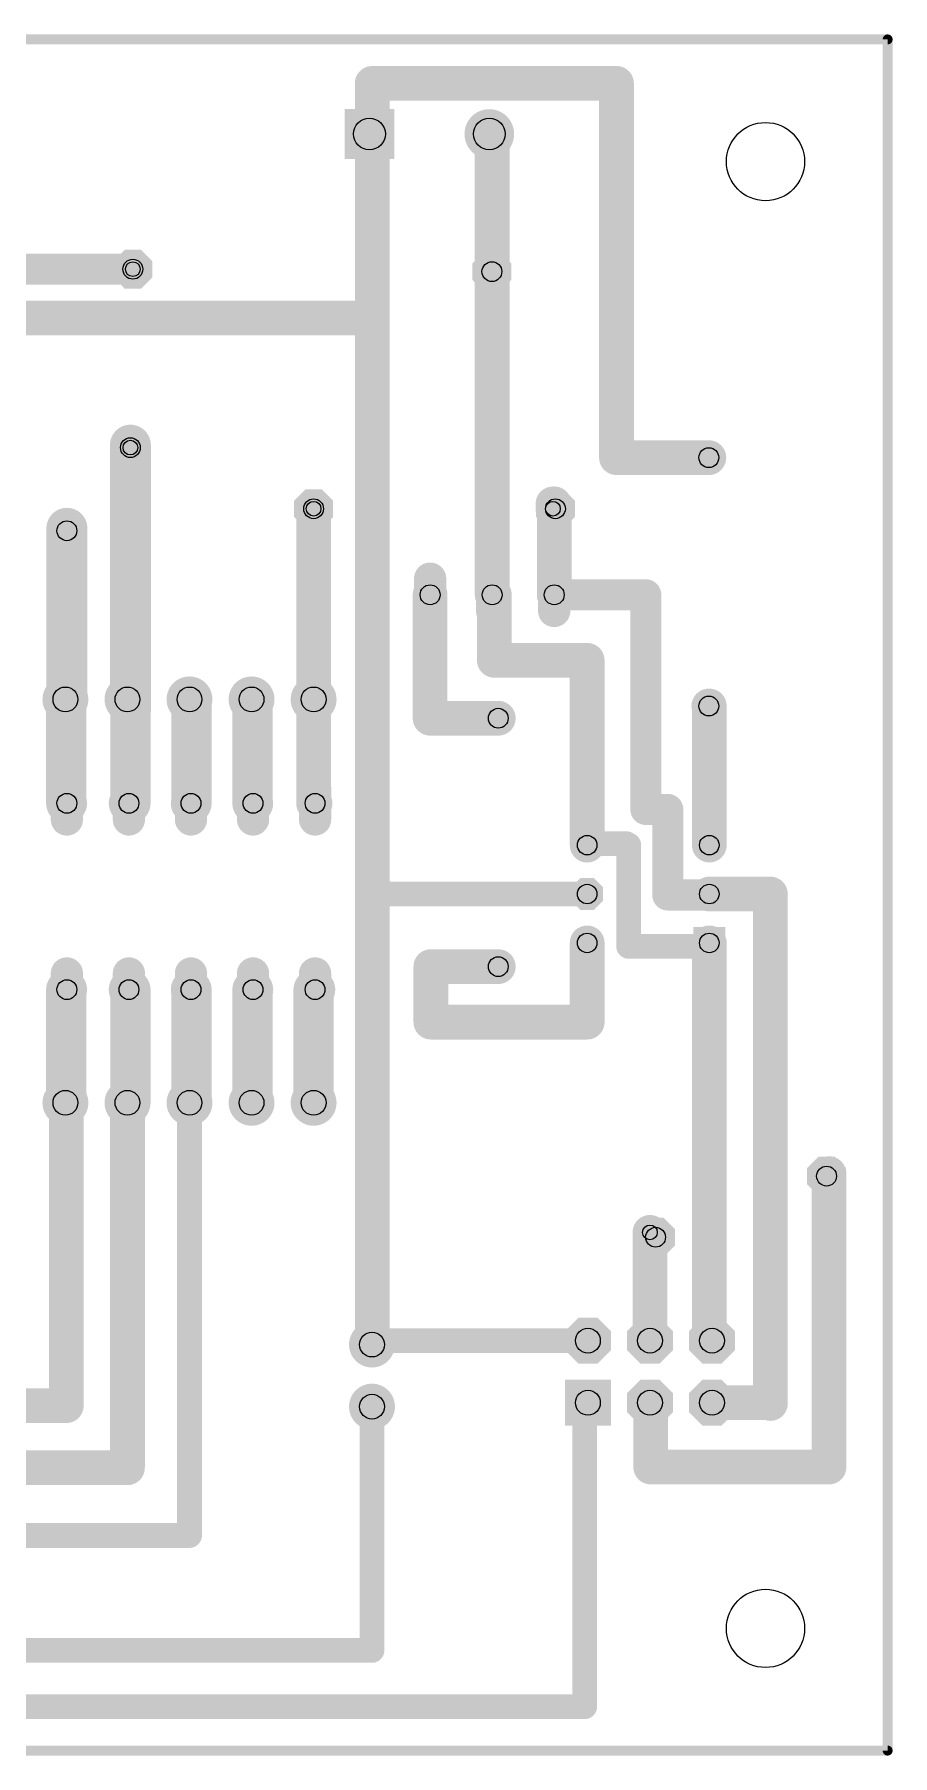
# Model space of a CAD drawing. Extents: x 0 to 100, y 0 to 70.
# Drawn here: x 65.1 to 100.2, y -0.2 to 70.2 of the extents above; entities that cross this region are included whole.
import ezdxf

# ---------------------------------------------------------------- set-up
doc = ezdxf.new("R2010")
doc.units = 0
for name, color, linetype in [('16', 174, 'CONTINUOUS'), ('17', 94, 'CONTINUOUS'), ('20', 178, 'CONTINUOUS'), ('44', 251, 'CONTINUOUS')]:
    doc.layers.add(name, color=color, linetype=linetype)

# ---------------------------------------------------------------- blocks, each defined once
blk = doc.blocks.new('LONGP100')
at = {"const_width": 1}
blk.add_lwpolyline([(-0.5, 0), (0.5, 0)], dxfattribs=at)
at = {"const_width": 0.5}
for points in [[(-0.5, 0.25, 1), (-0.5, -0.25)], [(0.5, -0.25, 1), (0.5, 0.25)]]:
    blk.add_lwpolyline(points, format="xyb", dxfattribs=at)
blk = doc.blocks.new('SQUAREP')
blk.add_solid([(-0.5, -0.5), (0.5, -0.5), (-0.5, 0.5), (0.5, 0.5)])
blk = doc.blocks.new('OCTAGONP')
at = {"const_width": 0.5}
blk.add_lwpolyline([(-0.25, -0.1036), (-0.25, 0.1036), (-0.1036, 0.25), (0.1036, 0.25), (0.25, 0.1036), (0.25, -0.1036), (0.1036, -0.25), (-0.1036, -0.25), (-0.25, -0.1036), (-0.25, 0.1036)], dxfattribs=at)
blk = doc.blocks.new('ROUNDP')
at = {"const_width": 0.5}
blk.add_lwpolyline([(0, -0.25, 1), (0, 0.25, 1), (0, -0.25)], format="xyb", dxfattribs=at)

msp = doc.modelspace()

# ---------------------------------------------------------------- linework, layer by layer
at = {"layer": '16'}
for points, const_width in [([(78.9, 66.13), (78.9, 68.2)], 1.4224), ([(88.9, 68.2), (78.9, 68.2)], 1.4224), ([(88.9, 52.89), (88.9, 68.2)], 1.4224), ([(78.787, 66.13), (78.9, 66.13)], 1.4224), ([(78.9, 66.13), (78.9, 58.6)], 1.4224), ([(83.693, 66.13), (83.81, 66.13)], 1.4224), ([(83.81, 66.13), (83.81, 47.28)], 1.4224), ([(69.1, 60.6), (60.1, 60.6)], 1.27), ([(61.5, 58.6), (78.9, 58.6)], 1.4224), ([(78.9, 35.04), (78.9, 58.6)], 1.4224), ([(69, 42.5), (69, 53.4)], 1.6764), ([(92.68, 52.89), (88.9, 52.89)], 1.4224), ([(76.5, 43), (76.5, 50.8)], 1.4224), ([(86.3, 50.8), (86.3, 51)], 1.4224), ([(86.3, 51), (86.35, 51)], 1.4224), ([(86.35, 51), (86.35, 47.28)], 1.4224), ([(66.4, 43), (66.4, 50)], 1.6764), ([(81.27, 42.23), (81.27, 47.28)], 1.4224), ([(83.81, 47.28), (83.9, 47.28)], 1.4224), ([(83.9, 47.28), (83.9, 44.6)], 1.4224), ([(86.35, 47.28), (90.1, 47.28)], 1.27), ([(90.1, 47.28), (90.1, 38.5)], 1.27), ([(83.9, 44.6), (87.7, 44.6)], 1.4224), ([(87.7, 44.6), (87.7, 37.1)], 1.4224), ([(66.375, 43), (66.34, 43)], 1.651), ([(66.375, 43), (66.375, 38.75)], 1.651), ([(66.34, 43), (66.4, 43)], 1.4224), ([(69, 43), (68.88, 43)], 1.651), ([(68.88, 43), (69, 42.5)], 1.4224), ([(69, 43), (69, 42.5)], 1.651), ([(71.5, 43), (71.42, 43)], 1.651), ([(71.5, 43), (71.5, 38.75)], 1.651), ([(74, 43), (73.96, 43)], 1.651), ([(74, 43), (74, 38.75)], 1.651), ([(76.5, 38.75), (76.5, 43)], 1.4224), ([(69, 42.5), (69, 38.75)], 1.651), ([(92.68, 42.73), (92.7, 42.73)], 1.4224), ([(92.7, 42.73), (92.7, 37.04)], 1.4224), ([(84.06, 42.23), (81.27, 42.23)], 1.4224), ([(66.375, 38.75), (66.4, 38.75)], 1.651), ([(69, 38.75), (68.94, 38.75)], 1.651), ([(71.5, 38.75), (71.48, 38.75)], 1.651), ([(74, 38.75), (74.02, 38.75)], 1.651), ([(76.56, 38.75), (76.5, 38.75)], 1.4224), ([(90.1, 38.5), (91, 38.5)], 1.27), ([(91, 38.5), (91, 35)], 1.27), ([(87.7, 37.1), (87.7, 37.04)], 1.4224), ([(89.3, 37.1), (87.7, 37.1)], 1.016), ([(89.4, 37.04), (89.4, 32.9)], 1.016), ([(78.9, 16.61), (78.9, 35.04)], 1.4224), ([(87.7, 35.04), (78.9, 35.04)], 1.016), ([(91, 35), (92.7, 35)], 1.27), ([(92.7, 35.04), (95.2, 35.04)], 1.4224), ([(92.7, 35), (92.7, 35.04)], 1.27), ([(95.2, 35.04), (95.2, 14.23)], 1.4224), ([(87.7, 29.8), (87.7, 33.04)], 1.4224), ([(89.4, 32.9), (92.7, 32.9)], 1.016), ([(92.7, 32.9), (92.7, 33.04)], 1.4224), ([(92.7, 33), (92.7, 33.04)], 1.4224), ([(92.7, 16.77), (92.7, 32.9)], 1.4224), ([(84.06, 32.07), (81.3, 32.07)], 1.4224), ([(81.3, 32.07), (81.3, 29.8)], 1.4224), ([(66.375, 31.125), (66.4, 31.13)], 1.651), ([(66.375, 27.5), (66.375, 31.125)], 1.651), ([(69, 31.125), (68.94, 31.13)], 1.651), ([(69, 26.5), (69, 31.125)], 1.651), ([(71.5, 31.125), (71.48, 31.13)], 1.651), ([(71.5, 26.5), (71.5, 31.125)], 1.651), ([(74, 31.125), (74.02, 31.13)], 1.651), ([(74, 26.5), (74, 31.125)], 1.651), ([(76.5, 31.125), (76.56, 31.13)], 1.651), ([(76.5, 26.5), (76.5, 31.125)], 1.651), ([(81.3, 29.8), (87.7, 29.8)], 1.4224), ([(66.375, 26.5), (66.375, 27.5)], 1.651), ([(66.375, 14.11), (66.375, 27.5)], 1.4224), ([(66.375, 26.5), (66.34, 26.5)], 1.651), ([(69, 26.5), (68.88, 26.5)], 1.651), ([(68.88, 11.57), (68.88, 26.5)], 1.4224), ([(71.5, 26.5), (71.42, 26.5)], 1.651), ([(71.42, 8.8), (71.42, 26.5)], 1.016), ([(74, 26.5), (73.96, 26.5)], 1.651), ([(97.6, 11.6), (97.6, 23.6)], 1.4224), ([(90.27, 21.2), (90.27, 16.77)], 1.4224), ([(87.73, 16.77), (78.89, 16.77)], 1.016), ([(78.89, 16.77), (78.89, 16.61)], 1.016), ([(78.89, 16.61), (78.9, 16.61)], 1.016), ([(78.9, 16.61), (78.9, 16.5)], 1.016), ([(92.81, 16.77), (92.7, 16.77)], 1.4224), ([(4, 14.11), (66.375, 14.11)], 1.4224), ([(87.73, 14.23), (87.6, 14.23)], 1.4224), ([(90.27, 14.23), (90.3, 14.23)], 1.4224), ([(90.3, 14.23), (90.3, 11.6)], 1.4224), ([(92.81, 14.23), (95.2, 14.23)], 1.4224), ([(95.2, 14.23), (95.2, 14.2)], 1.4224), ([(78.89, 4.1), (78.89, 14.07)], 1.016), ([(87.6, 14.23), (87.6, 1.8)], 1.016), ([(4, 11.57), (68.88, 11.57)], 1.4224), ([(90.3, 11.6), (97.6, 11.6)], 1.4224), ([(22, 8.8), (71.42, 8.8)], 1.016), ([(18.7, 4.1), (78.89, 4.1)], 1.016), ([(87.6, 1.8), (51.3, 1.8)], 1.016)]:
    msp.add_lwpolyline(points, dxfattribs=dict(at, const_width=const_width))
for points, const_width in [([(79.2556, 68.2, 1), (78.5444, 68.2)], 0.7112), ([(78.9, 68.5556, 1), (78.9, 67.8444)], 0.7112), ([(89.2556, 68.2, 1), (88.5444, 68.2)], 0.7112), ([(88.9, 67.8444, 1), (88.9, 68.5556)], 0.7112), ([(78.787, 66.4856, 1), (78.787, 65.7744)], 0.7112), ([(79.2556, 66.13, 1), (78.5444, 66.13)], 0.7112), ([(78.5444, 66.13, 1), (79.2556, 66.13)], 0.7112), ([(78.9, 65.7744, 1), (78.9, 66.4856)], 0.7112), ([(83.693, 66.4856, 1), (83.693, 65.7744)], 0.7112), ([(84.1656, 66.13, 1), (83.4544, 66.13)], 0.7112), ([(83.81, 65.7744, 1), (83.81, 66.4856)], 0.7112), ([(69.1, 60.2825, 1), (69.1, 60.9175)], 0.635), ([(79.2556, 58.6, 1), (78.5444, 58.6)], 0.7112), ([(78.9, 58.2444, 1), (78.9, 58.9556)], 0.7112), ([(78.5444, 58.6, 1), (79.2556, 58.6)], 0.7112), ([(69.4191, 53.4, 1), (68.5809, 53.4)], 0.8382), ([(88.9, 53.2456, 1), (88.9, 52.5344)], 0.7112), ([(92.68, 52.5344, 1), (92.68, 53.2456)], 0.7112), ([(88.5444, 52.89, 1), (89.2556, 52.89)], 0.7112), ([(76.8556, 50.8, 1), (76.1444, 50.8)], 0.7112), ([(86.6556, 51, 1), (85.9444, 51)], 0.7112), ([(86.3, 51.3556, 1), (86.3, 50.6444)], 0.7112), ([(86.7056, 51, 1), (85.9944, 51)], 0.7112), ([(86.35, 50.6444, 1), (86.35, 51.3556)], 0.7112), ([(66.8191, 50, 1), (65.9809, 50)], 0.8382), ([(85.9444, 50.8, 1), (86.6556, 50.8)], 0.7112), ([(81.6256, 47.28, 1), (80.9144, 47.28)], 0.7112), ([(83.81, 47.6356, 1), (83.81, 46.9244)], 0.7112), ([(84.2556, 47.28, 1), (83.5444, 47.28)], 0.7112), ([(83.9, 46.9244, 1), (83.9, 47.6356)], 0.7112), ([(86.35, 47.5975, 1), (86.35, 46.9625)], 0.635), ([(90.4175, 47.28, 1), (89.7825, 47.28)], 0.635), ([(90.1, 46.9625, 1), (90.1, 47.5975)], 0.635), ([(83.4544, 47.28, 1), (84.1656, 47.28)], 0.7112), ([(85.9944, 47.28, 1), (86.7056, 47.28)], 0.7112), ([(83.9, 44.9556, 1), (83.9, 44.2444)], 0.7112), ([(88.0556, 44.6, 1), (87.3444, 44.6)], 0.7112), ([(87.7, 44.2444, 1), (87.7, 44.9556)], 0.7112), ([(83.5444, 44.6, 1), (84.2556, 44.6)], 0.7112), ([(66.34, 43.4128, 1), (66.34, 42.5872)], 0.8255), ([(66.7878, 43, 1), (65.9622, 43)], 0.8255), ([(66.34, 43.3556, 1), (66.34, 42.6444)], 0.7112), ([(66.375, 42.5872, 1), (66.375, 43.4128)], 0.8255), ([(66.4, 42.6444, 1), (66.4, 43.3556)], 0.7112), ([(68.88, 43.4128, 1), (68.88, 42.5872)], 0.8255), ([(69.2258, 43.083, 1), (68.5342, 42.917)], 0.7112), ([(69.4128, 43, 1), (68.5872, 43)], 0.8255), ([(69, 42.5872, 1), (69, 43.4128)], 0.8255), ([(71.42, 43.4128, 1), (71.42, 42.5872)], 0.8255), ([(71.9128, 43, 1), (71.0872, 43)], 0.8255), ([(71.5, 42.5872, 1), (71.5, 43.4128)], 0.8255), ([(73.96, 43.4128, 1), (73.96, 42.5872)], 0.8255), ([(74.4128, 43, 1), (73.5872, 43)], 0.8255), ([(74, 42.5872, 1), (74, 43.4128)], 0.8255), ([(76.8556, 43, 1), (76.1444, 43)], 0.7112), ([(65.9809, 43, 1), (66.8191, 43)], 0.8382), ([(69.4128, 42.5, 1), (68.5872, 42.5)], 0.8255), ([(76.1444, 43, 1), (76.8556, 43)], 0.7112), ([(92.68, 43.0856, 1), (92.68, 42.3744)], 0.7112), ([(93.0556, 42.73, 1), (92.3444, 42.73)], 0.7112), ([(92.7, 42.3744, 1), (92.7, 43.0856)], 0.7112), ([(68.5809, 42.5, 1), (69.4191, 42.5)], 0.8382), ([(68.5872, 42.5, 1), (69.4128, 42.5)], 0.8255), ([(68.6542, 42.417, 1), (69.3458, 42.583)], 0.7112), ([(81.27, 42.5856, 1), (81.27, 41.8744)], 0.7112), ([(80.9144, 42.23, 1), (81.6256, 42.23)], 0.7112), ([(84.06, 41.8744, 1), (84.06, 42.5856)], 0.7112), ([(66.375, 39.1628, 1), (66.375, 38.3372)], 0.8255), ([(66.4, 38.3372, 1), (66.4, 39.1628)], 0.8255), ([(68.94, 39.1628, 1), (68.94, 38.3372)], 0.8255), ([(69, 38.3372, 1), (69, 39.1628)], 0.8255), ([(71.48, 39.1628, 1), (71.48, 38.3372)], 0.8255), ([(71.5, 38.3372, 1), (71.5, 39.1628)], 0.8255), ([(74, 39.1628, 1), (74, 38.3372)], 0.8255), ([(74.02, 38.3372, 1), (74.02, 39.1628)], 0.8255), ([(76.5, 39.1056, 1), (76.5, 38.3944)], 0.7112), ([(76.56, 38.3944, 1), (76.56, 39.1056)], 0.7112), ([(65.9622, 38.75, 1), (66.7878, 38.75)], 0.8255), ([(68.5872, 38.75, 1), (69.4128, 38.75)], 0.8255), ([(71.0872, 38.75, 1), (71.9128, 38.75)], 0.8255), ([(73.5872, 38.75, 1), (74.4128, 38.75)], 0.8255), ([(76.1444, 38.75, 1), (76.8556, 38.75)], 0.7112), ([(90.1, 38.8175, 1), (90.1, 38.1825)], 0.635), ([(89.7825, 38.5, 1), (90.4175, 38.5)], 0.635), ([(91.3175, 38.5, 1), (90.6825, 38.5)], 0.635), ([(91, 38.1825, 1), (91, 38.8175)], 0.635), ([(88.0556, 37.1, 1), (87.3444, 37.1)], 0.7112), ([(87.3444, 37.1, 1), (88.0556, 37.1)], 0.7112), ([(87.3444, 37.04, 1), (88.0556, 37.04)], 0.7112), ([(87.7, 37.354, 1), (87.7, 36.846)], 0.508), ([(89.654, 37.04, 1), (89.146, 37.04)], 0.508), ([(89.3, 36.846, 1), (89.3, 37.354)], 0.508), ([(92.3444, 37.04, 1), (93.0556, 37.04)], 0.7112), ([(79.2556, 35.04, 1), (78.5444, 35.04)], 0.7112), ([(78.5444, 35.04, 1), (79.2556, 35.04)], 0.7112), ([(78.9, 35.294, 1), (78.9, 34.786)], 0.508), ([(87.7, 34.786, 1), (87.7, 35.294)], 0.508), ([(91, 35.3175, 1), (91, 34.6825)], 0.635), ([(90.6825, 35, 1), (91.3175, 35)], 0.635), ([(92.7, 35.3956, 1), (92.7, 34.6844)], 0.7112), ([(93.0175, 35.04, 1), (92.3825, 35.04)], 0.635), ([(92.3825, 35, 1), (93.0175, 35)], 0.635), ([(92.7, 34.6825, 1), (92.7, 35.3175)], 0.635), ([(95.5556, 35.04, 1), (94.8444, 35.04)], 0.7112), ([(95.2, 34.6844, 1), (95.2, 35.3956)], 0.7112), ([(88.0556, 33.04, 1), (87.3444, 33.04)], 0.7112), ([(89.4, 33.154, 1), (89.4, 32.646)], 0.508), ([(89.146, 32.9, 1), (89.654, 32.9)], 0.508), ([(93.0556, 33.04, 1), (92.3444, 33.04)], 0.7112), ([(93.0556, 33.04, 1), (92.3444, 33.04)], 0.7112), ([(93.0556, 32.9, 1), (92.3444, 32.9)], 0.7112), ([(92.3444, 33, 1), (93.0556, 33)], 0.7112), ([(92.3444, 32.9, 1), (93.0556, 32.9)], 0.7112), ([(92.7, 32.646, 1), (92.7, 33.154)], 0.508), ([(81.3, 32.4256, 1), (81.3, 31.7144)], 0.7112), ([(81.6556, 32.07, 1), (80.9444, 32.07)], 0.7112), ([(84.06, 31.7144, 1), (84.06, 32.4256)], 0.7112), ([(66.7878, 31.125, 1), (65.9622, 31.125)], 0.8255), ([(66.2941, 31.5297, 1), (66.4559, 30.7203)], 0.8255), ([(66.4809, 30.7253, 1), (66.3191, 31.5347)], 0.8255), ([(68.9743, 31.5413, 1), (68.9057, 30.7187)], 0.8255), ([(69.4128, 31.125, 1), (68.5872, 31.125)], 0.8255), ([(68.9657, 30.7137, 1), (69.0343, 31.5363)], 0.8255), ([(71.5801, 31.5304, 1), (71.3799, 30.7296)], 0.8255), ([(71.9128, 31.125, 1), (71.0872, 31.125)], 0.8255), ([(71.3999, 30.7246, 1), (71.6001, 31.5254)], 0.8255), ([(74.4128, 31.125, 1), (73.5872, 31.125)], 0.8255), ([(73.8999, 31.5254, 1), (74.1001, 30.7246)], 0.8255), ([(74.1201, 30.7296, 1), (73.9199, 31.5304)], 0.8255), ([(76.9128, 31.125, 1), (76.0872, 31.125)], 0.8255), ([(76.4657, 31.5363, 1), (76.5343, 30.7137)], 0.8255), ([(76.5943, 30.7187, 1), (76.5257, 31.5413)], 0.8255), ([(81.3, 30.1556, 1), (81.3, 29.4444)], 0.7112), ([(87.7, 29.4444, 1), (87.7, 30.1556)], 0.7112), ([(80.9444, 29.8, 1), (81.6556, 29.8)], 0.7112), ([(87.3444, 29.8, 1), (88.0556, 29.8)], 0.7112), ([(66.7878, 27.5, 1), (65.9622, 27.5)], 0.8255), ([(66.7306, 27.5, 1), (66.0194, 27.5)], 0.7112), ([(65.9622, 27.5, 1), (66.7878, 27.5)], 0.8255), ([(66.34, 26.9127, 1), (66.34, 26.0873)], 0.8255), ([(65.9622, 26.5, 1), (66.7878, 26.5)], 0.8255), ([(66.375, 26.0873, 1), (66.375, 26.9127)], 0.8255), ([(68.88, 26.9127, 1), (68.88, 26.0873)], 0.8255), ([(69.2356, 26.5, 1), (68.5244, 26.5)], 0.7112), ([(68.5872, 26.5, 1), (69.4128, 26.5)], 0.8255), ([(69, 26.0873, 1), (69, 26.9127)], 0.8255), ([(71.42, 26.9127, 1), (71.42, 26.0873)], 0.8255), ([(71.0872, 26.5, 1), (71.9128, 26.5)], 0.8255), ([(71.674, 26.5, 1), (71.166, 26.5)], 0.508), ([(71.5, 26.0873, 1), (71.5, 26.9127)], 0.8255), ([(73.96, 26.9127, 1), (73.96, 26.0873)], 0.8255), ([(73.5872, 26.5, 1), (74.4128, 26.5)], 0.8255), ([(74, 26.0873, 1), (74, 26.9127)], 0.8255), ([(76.0872, 26.5, 1), (76.9128, 26.5)], 0.8255), ([(97.9556, 23.6, 1), (97.2444, 23.6)], 0.7112), ([(90.6256, 21.2, 1), (89.9144, 21.2)], 0.7112), ([(78.5444, 16.61, 1), (79.2556, 16.61)], 0.7112), ([(78.89, 17.024, 1), (78.89, 16.516)], 0.508), ([(79.144, 16.77, 1), (78.636, 16.77)], 0.508), ([(78.89, 16.864, 1), (78.89, 16.356)], 0.508), ([(79.154, 16.61, 1), (78.646, 16.61)], 0.508), ([(78.9, 16.356, 1), (78.9, 16.864)], 0.508), ([(87.73, 16.516, 1), (87.73, 17.024)], 0.508), ([(89.9144, 16.77, 1), (90.6256, 16.77)], 0.7112), ([(92.7, 17.1256, 1), (92.7, 16.4144)], 0.7112), ([(92.3444, 16.77, 1), (93.0556, 16.77)], 0.7112), ([(92.81, 16.4144, 1), (92.81, 17.1256)], 0.7112), ([(78.636, 16.61, 1), (79.144, 16.61)], 0.508), ([(78.646, 16.5, 1), (79.154, 16.5)], 0.508), ([(66.375, 13.7544, 1), (66.375, 14.4656)], 0.7112), ([(87.6, 14.5856, 1), (87.6, 13.8744)], 0.7112), ([(87.73, 13.8744, 1), (87.73, 14.5856)], 0.7112), ([(90.27, 14.5856, 1), (90.27, 13.8744)], 0.7112), ([(90.6556, 14.23, 1), (89.9444, 14.23)], 0.7112), ([(90.3, 13.8744, 1), (90.3, 14.5856)], 0.7112), ([(92.81, 14.5856, 1), (92.81, 13.8744)], 0.7112), ([(95.5556, 14.23, 1), (94.8444, 14.23)], 0.7112), ([(95.2, 13.8744, 1), (95.2, 14.5856)], 0.7112), ([(66.0194, 14.11, 1), (66.7306, 14.11)], 0.7112), ([(79.144, 14.07, 1), (78.636, 14.07)], 0.508), ([(87.854, 14.23, 1), (87.346, 14.23)], 0.508), ([(94.8444, 14.23, 1), (95.5556, 14.23)], 0.7112), ([(94.8444, 14.2, 1), (95.5556, 14.2)], 0.7112), ([(68.88, 11.2144, 1), (68.88, 11.9256)], 0.7112), ([(90.3, 11.9556, 1), (90.3, 11.2444)], 0.7112), ([(97.6, 11.2444, 1), (97.6, 11.9556)], 0.7112), ([(68.5244, 11.57, 1), (69.2356, 11.57)], 0.7112), ([(89.9444, 11.6, 1), (90.6556, 11.6)], 0.7112), ([(97.2444, 11.6, 1), (97.9556, 11.6)], 0.7112), ([(71.42, 8.546, 1), (71.42, 9.054)], 0.508), ([(71.166, 8.8, 1), (71.674, 8.8)], 0.508), ([(78.636, 4.1, 1), (79.144, 4.1)], 0.508), ([(78.89, 3.846, 1), (78.89, 4.354)], 0.508), ([(87.6, 1.546, 1), (87.6, 2.054)], 0.508), ([(87.346, 1.8, 1), (87.854, 1.8)], 0.508)]:
    msp.add_lwpolyline(points, format="xyb", dxfattribs=dict(at, const_width=const_width))
at = {"layer": '20', "const_width": 0.4064}
for points in [[(0, 70), (100, 70)], [(100, 0), (100, 70)], [(0, 0), (100, 0)]]:
    msp.add_lwpolyline(points, dxfattribs=at)
at = {"layer": '20', "const_width": 0.2032}
for points in [[(100.1016, 70, 1), (99.8984, 70)], [(100, 69.8984, 1), (100, 70.1016)], [(99.8984, 0, 1), (100.1016, 0)], [(100, -0.1016, 1), (100, 0.1016)]]:
    msp.add_lwpolyline(points, format="xyb", dxfattribs=at)
at = {"layer": '20'}
for centre in [(95, 65), (95, 5)]:
    msp.add_circle(centre, 1.6, dxfattribs=at)
at = {"layer": '44'}
for centre, radius in [((78.787, 66.13), 0.65), ((83.693, 66.13), 0.65), ((69.1, 60.6), 0.4064), ((69.1, 60.6), 0.3), ((83.8, 60.5), 0.4064), ((69, 53.3), 0.4064), ((69, 53.3), 0.3), ((92.68, 52.89), 0.4064), ((76.5, 50.8), 0.4064), ((76.5, 50.8), 0.3), ((86.4, 50.8), 0.4064), ((86.3, 50.8), 0.3), ((66.4, 49.9), 0.4064), ((81.27, 47.28), 0.4064), ((83.81, 47.28), 0.4064), ((86.35, 47.28), 0.4064), ((66.34, 43), 0.508), ((68.88, 43), 0.508), ((71.42, 43), 0.508), ((73.96, 43), 0.508), ((76.5, 43), 0.508), ((92.68, 42.73), 0.4064), ((84.06, 42.23), 0.4064), ((66.4, 38.75), 0.4064), ((68.94, 38.75), 0.4064), ((71.48, 38.75), 0.4064), ((74.02, 38.75), 0.4064), ((76.56, 38.75), 0.4064), ((87.7, 37.04), 0.4), ((92.7, 37.04), 0.4), ((87.7, 35.04), 0.4), ((92.7, 35.04), 0.4), ((87.7, 33.04), 0.4), ((92.7, 33.04), 0.4), ((84.06, 32.07), 0.4064), ((66.4, 31.13), 0.4064), ((68.94, 31.13), 0.4064), ((71.48, 31.13), 0.4064), ((74.02, 31.13), 0.4064), ((76.56, 31.13), 0.4064), ((66.34, 26.5), 0.508), ((68.88, 26.5), 0.508), ((71.42, 26.5), 0.508), ((73.96, 26.5), 0.508), ((76.5, 26.5), 0.508), ((97.5, 23.5), 0.4064), ((90.27, 21.2), 0.3), ((90.5, 21), 0.4064), ((78.89, 16.61), 0.508), ((87.73, 16.77), 0.508), ((90.27, 16.77), 0.508), ((92.81, 16.77), 0.508), ((78.89, 14.07), 0.508), ((87.73, 14.23), 0.508), ((90.27, 14.23), 0.508), ((92.81, 14.23), 0.508)]:
    msp.add_circle(centre, radius, dxfattribs=at)

# ---------------------------------------------------------------- block references
at = {"layer": '17'}
for name, p, xscale, yscale, rotation in [('SQUAREP', (78.787, 66.13), 2.032, 2.032, 180), ('ROUNDP', (83.693, 66.13), 2.032, 2.032, 180), ('OCTAGONP', (92.68, 52.89), 1.3208, 1.3208, 270), ('LONGP100', (81.27, 47.28), 1.3208, 1.3208, 270), ('LONGP100', (83.81, 47.28), 1.3208, 1.3208, 270), ('LONGP100', (86.35, 47.28), 1.3208, 1.3208, 270), ('ROUNDP', (66.34, 43), 1.8796, 1.8796, 270), ('ROUNDP', (68.88, 43), 1.8796, 1.8796, 270), ('ROUNDP', (71.42, 43), 1.8796, 1.8796, 270), ('ROUNDP', (73.96, 43), 1.8796, 1.8796, 270), ('ROUNDP', (76.5, 43), 1.8796, 1.8796, 270), ('OCTAGONP', (92.68, 42.73), 1.3208, 1.3208, 270), ('OCTAGONP', (84.06, 42.23), 1.3208, 1.3208, 270), ('LONGP100', (66.4, 38.75), 1.3208, 1.3208, 270), ('LONGP100', (68.94, 38.75), 1.3208, 1.3208, 270), ('LONGP100', (71.48, 38.75), 1.3208, 1.3208, 270), ('LONGP100', (74.02, 38.75), 1.3208, 1.3208, 270), ('LONGP100', (76.56, 38.75), 1.3208, 1.3208, 270), ('OCTAGONP', (87.7, 37.04), 1.308, 1.308, 90), ('OCTAGONP', (92.7, 37.04), 1.308, 1.308, 90), ('OCTAGONP', (87.7, 35.04), 1.308, 1.308, 90), ('OCTAGONP', (92.7, 35.04), 1.308, 1.308, 90), ('OCTAGONP', (87.7, 33.04), 1.308, 1.308, 90), ('SQUAREP', (92.7, 33.04), 1.308, 1.308, 90), ('LONGP100', (66.4, 31.13), 1.3208, 1.3208, 270), ('LONGP100', (68.94, 31.13), 1.3208, 1.3208, 270), ('LONGP100', (71.48, 31.13), 1.3208, 1.3208, 270), ('LONGP100', (74.02, 31.13), 1.3208, 1.3208, 270), ('LONGP100', (76.56, 31.13), 1.3208, 1.3208, 270), ('OCTAGONP', (84.06, 32.07), 1.3208, 1.3208, 270), ('ROUNDP', (66.34, 26.5), 1.8796, 1.8796, 270), ('ROUNDP', (68.88, 26.5), 1.8796, 1.8796, 270), ('ROUNDP', (71.42, 26.5), 1.8796, 1.8796, 270), ('ROUNDP', (73.96, 26.5), 1.8796, 1.8796, 270), ('ROUNDP', (76.5, 26.5), 1.8796, 1.8796, 270), ('ROUNDP', (78.89, 16.61), 1.8796, 1.8796, 180), ('ROUNDP', (78.89, 14.07), 1.8796, 1.8796, 180)]:
    msp.add_blockref(name, p, dxfattribs=dict(at, xscale=xscale, yscale=yscale, rotation=rotation))
for name, p, xscale, yscale in [('OCTAGONP', (69.1, 60.6), 1.6002, 1.6002), ('OCTAGONP', (83.8, 60.5), 1.6002, 1.6002), ('OCTAGONP', (69, 53.3), 1.6002, 1.6002), ('OCTAGONP', (76.5, 50.8), 1.6002, 1.6002), ('OCTAGONP', (86.4, 50.8), 1.6002, 1.6002), ('OCTAGONP', (66.4, 49.9), 1.6002, 1.6002), ('OCTAGONP', (97.5, 23.5), 1.6002, 1.6002), ('OCTAGONP', (90.5, 21), 1.6002, 1.6002), ('OCTAGONP', (87.73, 16.77), 1.8796, 1.8796), ('OCTAGONP', (90.27, 16.77), 1.8796, 1.8796), ('OCTAGONP', (92.81, 16.77), 1.8796, 1.8796), ('SQUAREP', (87.73, 14.23), 1.8796, 1.8796), ('OCTAGONP', (90.27, 14.23), 1.8796, 1.8796), ('OCTAGONP', (92.81, 14.23), 1.8796, 1.8796)]:
    msp.add_blockref(name, p, dxfattribs=dict(at, xscale=xscale, yscale=yscale))

doc.saveas('drawing.dxf')
